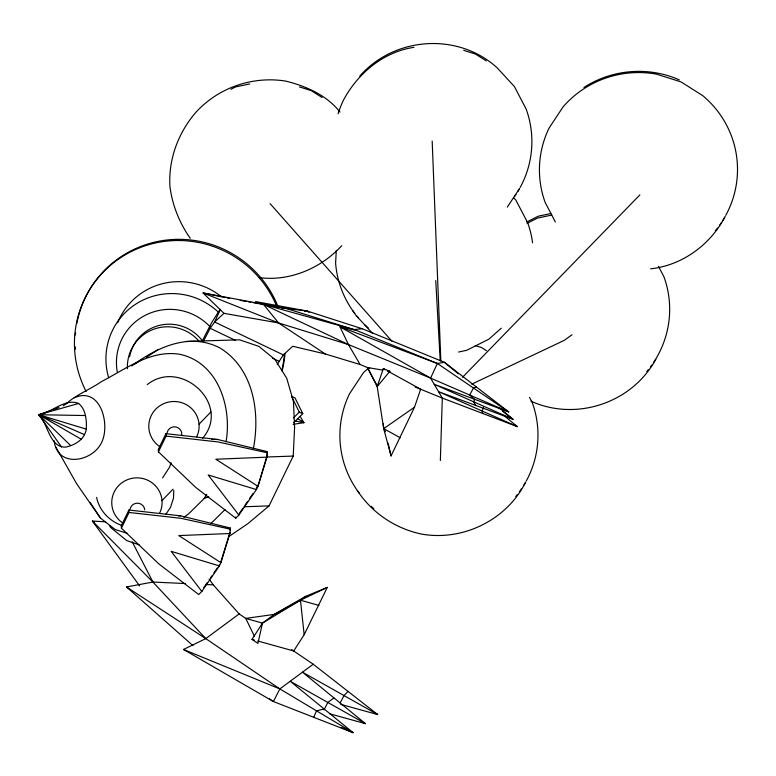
<?xml version="1.0" encoding="UTF-8"?>
<svg xmlns="http://www.w3.org/2000/svg" width="776" height="776" viewBox="0 0 776 776"><rect width="100%" height="100%" fill="white"/><g stroke="black" fill="none" stroke-linecap="round" stroke-linejoin="round"><path stroke-width="1.16" d="M440.351 460.527L442.31 398.088L430.593 378.106L339.985 326.803L348.405 344.544L360.122 364.526L369.628 368.406M173.775 490.51L173.504 498.105L170.507 507.358L165.676 514.585M147.246 384.605C180.42 357.94 231.684 403.898 202.711 438.227M228.377 536.876L247.903 523.635L269.049 505.903L293.221 456.075L294.599 427.363L293.425 401.396L286.722 378.242L274.927 359.472L258.864 346.377L239.619 339.83L186.221 341.421M336.289 250.367L335.61 263.326A99.047 97.126 -3.2 0 0 354.797 313.475M86.301 429.138C86.708 420.369 85.981 409.408 78.628 403.462C64.874 397.962 51.924 412.667 38.8 414.724C48.199 423.803 49.15 447.364 65.562 447.151C75.01 445.143 84.7 439.497 86.301 429.138L38.8 414.724L61.576 447.073M230.094 530.202L230.356 528.039L180.73 515.856L128.903 510.026L121.269 525.769L121.405 528.204L158.77 563.842L198.714 594.542L201.818 591.419L219.356 565.908L220.927 562.668L229.9 533.51L230.356 528.039M267.128 453.844L266.934 457.151L257.962 486.31L256.39 489.559L238.853 515.06L235.749 518.184L195.804 487.483L158.44 451.845L158.304 449.411L165.938 433.668L217.765 439.497L267.39 451.68L266.934 457.151L215.835 459.237L257.962 486.31L266.886 456.298M226.029 441.913C232.102 407.148 218.26 362.673 179.906 354.302C150.641 349.549 126.022 368.901 101.559 381.55C90.239 389.387 76.727 394.421 66.397 403.598M253.383 448.557C260.309 412.609 253.636 368.716 220.093 348.046C189.499 332.031 157.072 347.192 131.765 365.952M327.278 587.422L300.467 600.207L262.463 623.118L257.923 643.401L251.996 639.375L262.463 623.118L274.248 614.398L305.618 596.356L327.278 587.422L304.163 634.72L293.697 650.977L257.739 640.976M220.879 561.814L229.851 532.656M389.891 371.316L383.315 368.629L377.194 386.574L383.683 428.643L391.055 455.919L414.52 407.177L420.64 389.232L387.418 370.899L389.891 371.316L377.194 386.574L367.407 367.504L382.714 370.094M171.089 462.68L169.546 467.171L162.572 477.958M313.766 717.325L316.501 710.816L324.145 709.002M483.555 407.672L482.061 410.97L482.769 413.54M220.403 309.478L214.603 322.001L210.15 328.287L203.593 341.13M360.122 364.526L325.241 353.972L278.584 322.962L263.51 304.435L348.405 344.544L430.593 378.106L437.363 363.488L444.425 362.305L508.736 411.94L434.24 384.314L513.043 419.282L499.133 407.74M474.66 399.601L473.641 401.803L475.795 405.47M348.007 691.387L344.02 695.577L340.14 702.998M121.405 528.204L129.039 512.461L128.903 510.026M158.44 451.845L166.074 436.102L165.938 433.668M256.332 488.405L257.904 485.165M202.235 341.023L211.538 322.826L220.141 309.314M277.245 364.41L283.337 354.923L292.697 346.261L325.241 353.972M340.742 704.375L377.708 714.56L313.223 664.237L279.845 688.923L273.404 701.543L183.495 649.473L205.776 638.619L239.154 613.932L245.72 618.394L262.463 623.118M324.048 709.836L327.821 702.445L333.961 697.905M183.776 517.369L188.51 513.955L204.204 498.483L206.756 494.428M507.291 207.105L519.58 188.481M525.682 482.012C507 519.774 463.311 541.299 421.94 534.16C395.605 528.737 372.131 513.082 357.358 490.587M725.211 216.358C710.612 244.615 682.473 265.314 650.647 268.826M239.474 513.227L242.849 508.319M244.876 505.37L247.573 501.451M249.6 498.502L252.966 493.604M203.787 587.616L207.163 582.718M210.538 577.81L211.887 575.85M213.914 572.901L217.29 567.993M199.054 424.181L210.888 411.988M162.019 500.539L173.067 489.161M462.574 377.243L639.88 194.883M293.435 417.944L299.293 412.134L302.785 413.666L293.57 422.794M210.723 523.732L225.03 509.57M348.405 344.544L278.584 322.962L223.963 313.339L214.603 322.001L283.337 354.923M359.773 76.067C394.606 36.501 457.995 32.155 497.115 67.774L514.43 86.572L526.177 109.125A99.047 97.126 -3.2 0 1 520.153 187.482M341.799 245.662C320.915 268.312 289.681 281.736 258.767 277.575M367.95 368.6L363.595 372.47L349.52 393.772A99.047 97.126 -3.2 0 0 359.404 493.381M501.306 328.161L488.938 339.122L466.696 350.306L458.606 352.013M305.618 596.356L300.467 600.207L274.248 614.398L245.72 618.394L254.518 636.417M572.048 334.728L564.249 340.354L471.711 384.168M414.52 407.177L383.683 428.643L385.459 431.728M146.46 357.367L158.188 349.413M63.254 405.751L66.814 403.404M134.481 364.245L141.407 359.909M230.899 89.269L235.526 86.951L249.756 83.944M583.95 87.504C612.118 69.151 648.59 66.251 679.32 79.879M526.72 222.033L538.369 216.174L550.785 213.555M527.049 223.333L537.516 218.075L551.746 215.068M204.204 498.483L208.628 496.708M51.138 410.329L38.8 414.724L70.655 445.54M53.389 409.534L58.995 407.536M74.205 397.816C100.463 385.924 110.444 424.346 101.724 442.223C92.722 462.089 57.114 468.432 54.175 440.739M476.58 387.127L473.486 388.01L469.664 395.023L474.398 399.204M78.628 403.462L38.8 414.724L81.373 439.294M413.947 47.336C383.441 51.846 357.639 73.439 343.419 100.249A99.047 97.126 -3.2 0 0 338.074 113.8M193.03 645.68L126.488 586.957L152.921 582.048L185.503 583.562M458.335 373.857L444.425 362.305L362.227 328.743L352.779 329.703M293.153 424.336L303.843 422.668L300.205 416.392M304.793 311.283L307.189 311.05L362.227 328.743M266.915 456.986L293.221 456.075M243.936 506.777L269.049 505.903M85.214 415.538L38.8 414.724L84.506 434.638M211.77 439.381L217.765 439.497M178.334 515.807L180.73 515.856M206.018 584.522L213.264 584.852L239.154 613.932M105.594 521.812L92.392 521.065L139.641 585.928M166.074 436.102L217.901 441.932L267.448 452.825M129.039 512.461L180.866 518.29L230.414 529.183M253.073 302.64L285.985 308.421L307.189 311.05L309.071 312.447M240.143 300.37L246.021 301.408M248.369 301.815L250.716 302.233M437.363 363.488L339.985 326.803L355.165 329.926L285.985 308.421L263.51 304.435L355.165 329.926L437.363 363.488L508.736 411.94L430.593 378.106M255.498 301.563L307.189 311.05M285.985 308.421L203.04 292.93L223.963 313.339M294.473 420.902L303.843 422.668L302.077 421.009M224.962 297.518L203.04 292.93L278.584 322.962M227.271 298.003L229.58 298.479M329.858 713.842L365.428 723.639L302.485 672.181L377.708 714.56L373.489 712.31M251.996 639.375L254.295 640.016M318.897 605.406L300.467 600.207L304.163 634.72M256.39 489.559L208.201 474.98L238.853 515.06L238.804 514.207M127.148 533.287L115.188 529.533L100.463 518.087L76.582 483.661L55.853 447.034M463.689 50.324L475.416 54.029L486.271 60.897M299.497 86.922L311.234 90.627L322.079 97.504M475.232 345.562L481.518 347.551L486.455 350.674M531.007 401.211C577.383 422.202 634.826 401.968 657.379 356.213A99.047 97.126 -3.2 0 0 663.975 276.857L658.465 266.284M121.716 525.362C109.406 521.22 99.095 510.259 96.622 497.377M139.166 544.82L126.711 540.581L110.648 527.486L109.406 525.507M415.092 386.972L442.31 398.088L517.35 426.635L503.76 415.354M183.495 649.473L279.845 688.923L353.158 732.709L273.404 701.543L269.398 698.827M362.13 722.155L365.428 723.639L290.214 681.26L353.158 732.709L341.275 727.403M210.15 328.287L235.244 340.295M272.337 358.066L278.885 361.199M400.212 437.742L383.683 428.643L383.354 423.812M383.315 368.629L385.362 369.764M94.439 522.316L92.392 521.065L152.921 582.048L205.776 638.619L279.845 688.923M514.304 424.705L517.35 426.635L438.547 391.657L513.043 419.282L502.635 411.261M126.488 586.957L205.776 638.619M297.848 418.681L303.843 422.668M291.698 649.619L313.223 664.237M513.557 197.628L515.924 200.189L527.68 222.751A99.047 97.126 -3.2 0 1 532.559 242.752M340.004 112.064C326.706 95.186 306.122 86.146 285.743 81.102C252.617 75.757 218.066 87.698 195.591 112.666C178.102 133.113 168.373 159.313 169.925 186.308C172.282 205.165 179.363 222.741 190.217 238.3M372.625 333.467L355.903 315.318L352.75 310.672M270.058 203.603L391.841 341.1M209.074 579.003L213.264 584.852M90.064 502.431L100.463 518.087M367.407 367.504L377.437 386.312M555.344 221.975L545.13 202.371A99.047 97.126 -3.2 0 1 549.049 128.127L563.114 106.816A99.047 97.126 -3.2 0 1 656.457 74.137L681.047 81.907L702.746 95.652A99.047 97.126 -3.2 0 1 725.773 215.359M529.523 397.37L532.278 402.657A99.047 97.126 -3.2 0 1 526.254 481.013M132.211 541.813L152.921 582.048M302.785 413.666L294.996 397.875L291.514 396.342L299.293 412.134M388.126 443.251L391.055 455.919M435.743 280.621L440.235 360.927M235.691 517.039L235.749 518.184M229.841 532.365L229.9 533.51L178.8 535.595L220.927 562.668L220.869 561.523M219.298 564.763L219.356 565.908L171.166 551.338L201.818 591.419L201.77 590.565M432.174 141.086L440.836 360.685M160.263 446.928A25.171 24.686 -3.2 0 1 152.261 413.715A25.171 24.686 -3.2 0 1 185.765 404.354A25.171 24.686 -3.2 0 1 196.687 436.752M130.087 509.124A7.401 7.256 -3.2 0 1 144.743 509.842M123.229 523.286A25.171 24.686 -3.2 0 1 115.226 490.073A25.171 24.686 -3.2 0 1 148.73 480.713A25.171 24.686 -3.2 0 1 159.652 513.111M167.121 432.775A7.401 7.256 -3.2 0 1 175.745 426.936A7.401 7.256 -3.2 0 1 181.681 435.375M127.429 368.736A40.973 40.362 30.7 0 1 152.95 329.519A40.973 40.362 30.7 0 1 198.957 341.081M117.38 372.451A54.417 53.602 30.7 0 1 146.092 314.881A54.417 53.602 30.7 0 1 210.17 326.871M129.611 356.756A40.973 40.362 30.7 0 1 160.719 325.076A40.973 40.362 30.7 0 1 202.72 341.285M108.659 377.718A66.978 65.97 30.7 0 1 137.837 302.844A66.978 65.97 30.7 0 1 218.619 312.408M117.68 322.719A66.978 65.97 30.7 0 1 221.335 296.675M86.117 391.444A105.526 103.945 30.7 0 1 134.636 249.94A105.526 103.945 30.7 0 1 276.081 304.822M284.317 354.816A105.526 103.945 30.7 0 1 281.911 369.987M75.379 349.19A105.526 103.945 30.7 0 1 75.243 346.833M75.408 334.931A105.526 103.945 30.7 0 1 75.602 332.555M76.931 323.185A105.526 103.945 30.7 0 1 169.769 239.716A105.526 103.945 30.7 0 1 277.711 305.841M285.025 353.633A105.526 103.945 30.7 0 1 282.047 371.093M724.638 217.387A99.047 97.126 -3.2 0 1 722.834 220.394M721.564 222.363A99.047 97.126 -3.2 0 1 719.585 225.253M717.499 228.066A99.047 97.126 -3.2 0 1 715.317 230.802M655.623 359.249A99.047 97.126 -3.2 0 1 653.741 362.208M651.753 365.108A99.047 97.126 -3.2 0 1 650.375 366.99M648.222 369.754A99.047 97.126 -3.2 0 1 646.747 371.539M519.008 189.509A99.047 97.126 -3.2 0 1 517.825 191.517M515.943 194.485A99.047 97.126 -3.2 0 1 514.624 196.425M368.309 327.967A99.047 97.126 -3.2 0 1 364.875 324.814M358.454 318.005A99.047 97.126 -3.2 0 1 356.95 316.21M525.11 483.041A99.047 97.126 -3.2 0 1 523.926 485.048M521.394 488.987A99.047 97.126 -3.2 0 1 519.367 491.848M517.252 494.642A99.047 97.126 -3.2 0 1 515.788 496.446M373.79 508.629A99.047 97.126 -3.2 0 1 371.18 506.321"/></g></svg>
